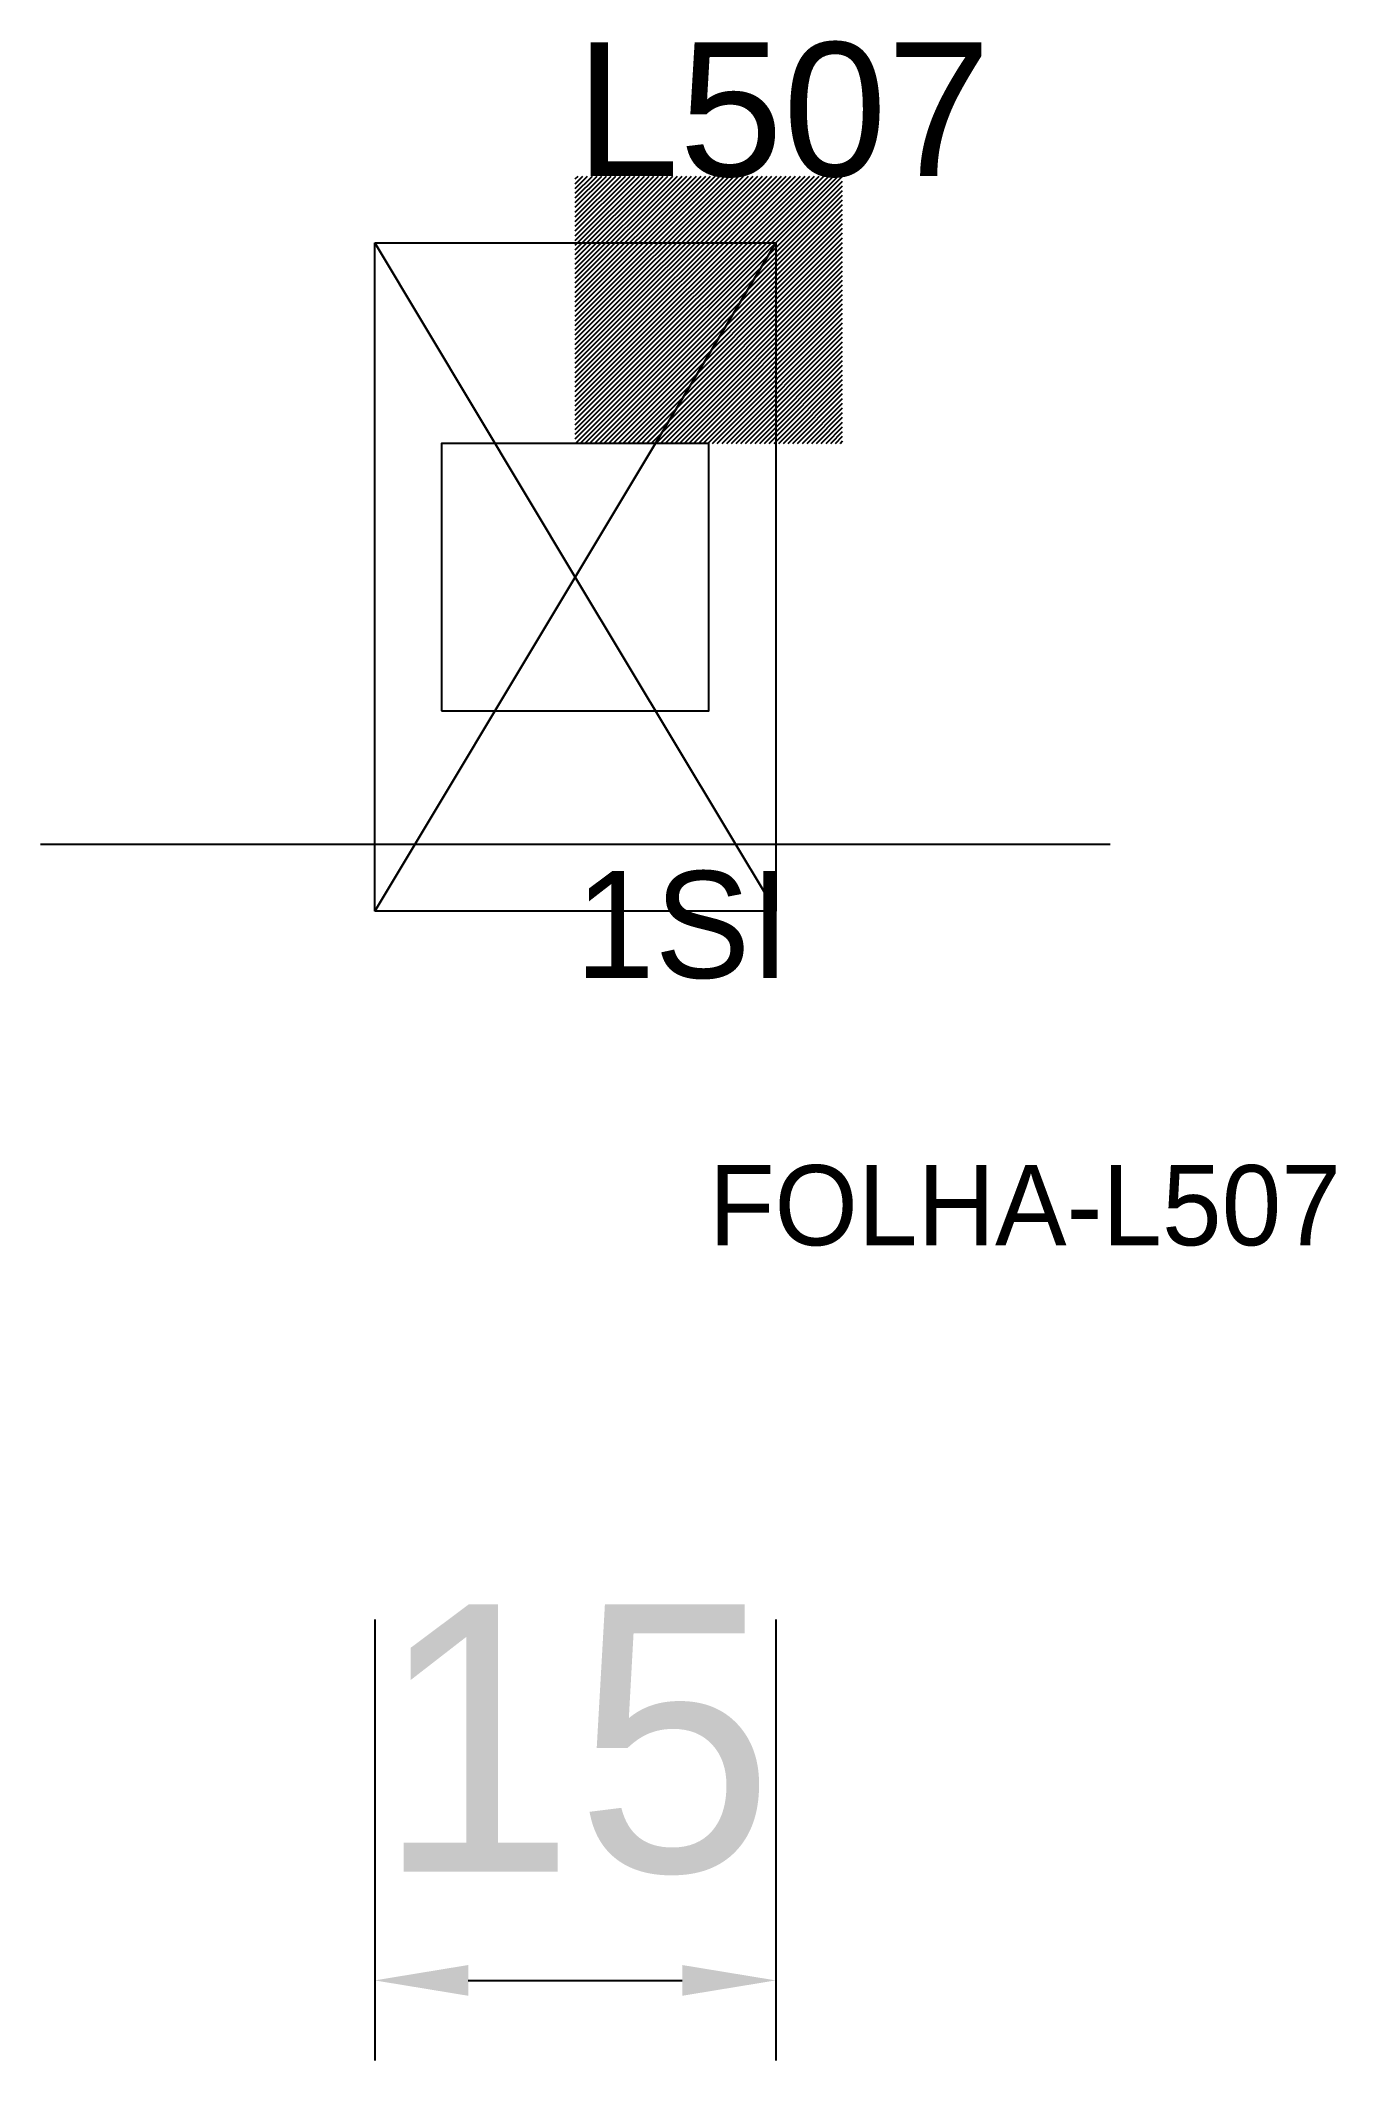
# Model space of a CAD drawing. Header units: metres. Extents: x 209.7 to 258.1, y 133.5 to 209.1.
import ezdxf

# ---------------------------------------------------------------- set-up
doc = ezdxf.new("R2010")
doc.units = ezdxf.units.M
for name, color, linetype in [('COTA', 241, 'CONTINUOUS'), ('FOLHA', 255, 'CONTINUOUS'), ('Hachura', 251, 'CONTINUOUS'), ('NOMENCLATURA', 7, 'CONTINUOUS'), ('Nível', 160, 'CONTINUOUS'), ('Painéis', 200, 'CONTINUOUS'), ('Pilares', 5, 'CONTINUOUS'), ('REAPROVEITAMENTO', 251, 'CONTINUOUS'), ('SARR_2.2x7', 40, 'CONTINUOUS')]:
    doc.layers.add(name, color=color, linetype=linetype)
doc.styles.add('ARIAL', font='Arial.ttf')
doc.dimstyles.new('EZ DXF', dxfattribs={"dimtxt": 10, "dimasz": 3.5, "dimexe": 3, "dimexo": 1.5, "dimgap": 1, "dimtad": 1, "dimdec": 1, "dimdsep": 46, "dimcen": 2.5, "dimazin": 3, "dimtfac": 1, "dimtmove": 0, "dimatfit": 3})

msp = doc.modelspace()

# ---------------------------------------------------------------- hatches: boundary and pattern name
at = {"layer": 'Hachura'}
h = msp.add_hatch(dxfattribs=at)
h.set_pattern_fill('ANSI31', scale=50)
h.paths.add_polyline_path([(229.7, 189), (222.2, 201.5), (237.2, 201.5), (229.7, 189), (237.2, 201.5), (237.2, 176.5), (229.7, 189), (237.2, 176.5), (222.2, 176.5), (229.7, 189), (222.2, 176.5), (222.2, 201.5)])
h = msp.add_hatch(dxfattribs=at)
h.set_pattern_fill('ANSI31', scale=50)
h.paths.add_polyline_path([(229.7, 189), (222.2, 201.5), (237.2, 201.5), (229.7, 189), (237.2, 201.5), (237.2, 176.5), (229.7, 189), (237.2, 176.5), (222.2, 176.5), (229.7, 189), (222.2, 176.5), (222.2, 201.5)])
at = {"layer": 'Reaproveitamento'}
h = msp.add_hatch(dxfattribs=at)
h.set_pattern_fill('SOLID')
h.paths.add_polyline_path([(229.7, 194), (239.7, 194), (239.7, 204), (229.7, 204)])
h = msp.add_hatch(dxfattribs=at)
h.set_pattern_fill('SOLID')
h.paths.add_polyline_path([(229.7, 194), (239.7, 194), (239.7, 204), (229.7, 204)])

# ---------------------------------------------------------------- linework, layer by layer
at = {"layer": 'Painéis', "color": 200}
for p, q in [((229.7, 189), (222.2, 201.5)), ((222.2, 201.5), (237.2, 201.5)), ((222.2, 176.5), (222.2, 201.5)), ((222.2, 201.5), (229.7, 189)), ((229.7, 189), (222.2, 201.5)), ((222.2, 201.5), (237.2, 201.5)), ((222.2, 176.5), (222.2, 201.5)), ((222.2, 201.5), (229.7, 189)), ((237.2, 201.5), (229.7, 189)), ((229.7, 189), (237.2, 201.5)), ((237.2, 201.5), (229.7, 189)), ((229.7, 189), (237.2, 201.5)), ((237.2, 201.5), (237.2, 176.5)), ((237.2, 201.5), (237.2, 176.5)), ((222.2, 176.5), (229.7, 189)), ((229.7, 189), (222.2, 176.5)), ((222.2, 176.5), (229.7, 189)), ((229.7, 189), (222.2, 176.5)), ((237.2, 176.5), (229.7, 189)), ((229.7, 189), (237.2, 176.5)), ((237.2, 176.5), (229.7, 189)), ((229.7, 189), (237.2, 176.5)), ((237.2, 176.5), (222.2, 176.5)), ((237.2, 176.5), (222.2, 176.5))]:
    msp.add_line(p, q, dxfattribs=at)
at = {"layer": 'Pilares'}
msp.add_lwpolyline([(224.7, 184), (234.7, 184), (234.7, 194), (224.7, 194)], close=True, dxfattribs=at)
msp.add_lwpolyline([(224.7, 184), (234.7, 184), (234.7, 194), (224.7, 194)], close=True, dxfattribs=at)
at = {"layer": 'SARR_2.2x7'}
msp.add_line((209.7, 179), (249.7, 179), dxfattribs=at)
msp.add_line((209.7, 179), (249.7, 179), dxfattribs=at)

# ---------------------------------------------------------------- texts
at = {"layer": 'FOLHA'}
msp.add_text('FOLHA-L507', height=3, dxfattribs=at).set_placement((234.7, 164))
msp.add_text('FOLHA-L507', height=3, dxfattribs=at).set_placement((234.7, 164))
at = {"layer": 'NOMENCLATURA', "insert": (229.7, 209), "char_height": 5, "attachment_point": 1, "style": 'ARIAL'}
msp.add_mtext('L507', dxfattribs=at)
msp.add_mtext('L507', dxfattribs=at)
at = {"layer": 'Nível'}
msp.add_text('1SI', height=4, dxfattribs=at).set_placement((229.7, 174))
msp.add_text('1SI', height=4, dxfattribs=at).set_placement((229.7, 174))

# ---------------------------------------------------------------- dimensions: what is measured, and where the dimension line sits
at = {"layer": 'COTA'}
msp.add_linear_dim(base=(222.2, 136.5), p1=(222.2, 151.5), p2=(237.2, 151.5), dimstyle='EZ DXF', dxfattribs=at).render()
msp.add_linear_dim(base=(222.2, 136.5), p1=(222.2, 151.5), p2=(237.2, 151.5), dimstyle='EZ DXF', dxfattribs=at).render()

doc.saveas('drawing.dxf')
